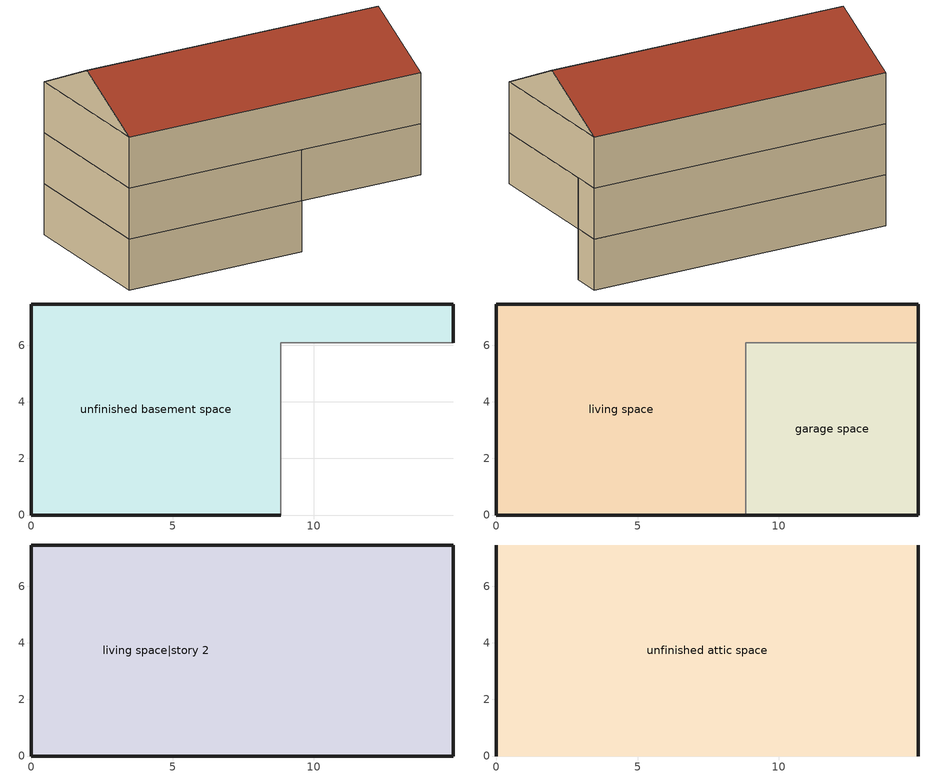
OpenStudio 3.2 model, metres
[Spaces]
unfinished basement space
 floor foundation: 0,0 0,7.47 14.93,7.47 14.93,6.1 8.84,6.1 8.84,0 z-2.44
 wall foundation: 14.93,6.1 14.93,7.47 0,7.47 0,0 8.84,0 z-2.44:0
 wall adiabatic: 8.84,0 8.84,6.1 14.93,6.1 z-2.44:0
garage space
 floor foundation: 8.84,0 8.84,6.1 14.93,6.1 14.93,0 z0
 wall outside: 8.84,0 14.93,0 14.93,6.1 z0:2.44
 wall to living space: 14.93,6.1 8.84,6.1 8.84,0 z0:2.44
living space
 floor to unfinished basement space: 0,0 0,7.47 14.93,7.47 14.93,6.1 8.84,6.1 8.84,0 z0
 wall outside: 14.93,6.1 14.93,7.47 0,7.47 0,0 8.84,0 z0:2.44
living space|story 2
 floor to garage space: 14.93,6.1 14.93,0 8.84,0 8.84,6.1 z2.44
 floor to living space: 14.93,7.47 14.93,6.1 8.84,6.1 8.84,0 0,0 0,7.47 z2.44
 wall outside: 0,7.47 0,0 14.93,0 14.93,7.47 0,7.47 z2.44:4.88
unfinished attic space
 floor to living space|story 2: 0,7.47 14.93,7.47 14.93,0 0,0 z4.88
 wall outside: 0,3.73,6.74 0,7.47,4.88 0,0,4.88; 14.93,3.73,6.74 14.93,0,4.88 14.93,7.47,4.88
 roof outside: 14.93,3.73,6.74 0,3.73,6.74 0,0,4.88 14.93,0,4.88; 0,3.73,6.74 14.93,3.73,6.74 14.93,7.47,4.88 0,7.47,4.88
[Building]
Building 1: North Axis {deg}=0; Standards Number of Stories=2; Standards Number of Above Ground Stories=2; Standards Building Type=singlefamilydetached; Standards Number of Living Units=1
[ThermalZone] Use Ideal Air Loads=No
living zone; garage zone; unfinished attic zone; unfinished basement zone
[Sizing:Zone] Zone Cooling Design Supply Air Temperature Input Method=SupplyAirTemperature; Zone Cooling Design Supply Air Temperature {C}=14; Zone Cooling Design Supply Air Temperature Difference {deltaC}=11.11; Zone Heating Design Supply Air Temperature Input Method=SupplyAirTemperature; Zone Heating Design Supply Air Temperature {C}=40; Zone Heating Design Supply Air Temperature Difference {deltaC}=11.11; Zone Cooling Design Supply Air Humidity Ratio {kg-H2O/kg-air}=0.0085; Zone Heating Design Supply Air Humidity Ratio {kg-H2O/kg-air}=0.008; Cooling Design Air Flow Method=DesignDay; Heating Design Air Flow Method=DesignDay; Account for Dedicated Outdoor Air System=No; Dedicated Outdoor Air System Control Strategy=NeutralSupplyAir; Dedicated Outdoor Air Low Setpoint Temperature for Design {C}=autosize; Dedicated Outdoor Air High Setpoint Temperature for Design {C}=autosize
living zone; garage zone; unfinished attic zone; unfinished basement zone
[Space]
Name | Space Type | Thermal Zone | Building Unit
garage space | Space Type 1 | garage zone
living space; living space|story 2 | Space Type 2 | living zone | unit 1
unfinished attic space | Space Type 3 | unfinished attic zone
unfinished basement space | Space Type 4 | unfinished basement zone
[SpaceType]
Name | Standards Space Type
Space Type 1 | garage
Space Type 2 | living
Space Type 3 | unfinished attic
Space Type 4 | unfinished basement
[BuildingUnit]
unit 1: Building Unit Type=Residential
[External:File]
8760.csv: File=8760.csv
[People:Definition] Number of People Calculation Method=People; Fraction Radiant=0.319734; Sensible Heat Fraction=0.573; Carbon Dioxide Generation Rate {m3/s-W}=0; Enable ASHRAE 55 Comfort Warnings=No; Mean Radiant Temperature Calculation Type=ZoneAveraged
Name | Number of People {people}
res occupants|living space | 1.056
res occupants|living space|story 2 | 1.584
[People] Number of People Schedule=occupants; Activity Level Schedule=res occupants activity schedule; Multiplier=1
Name | People Definition | Space or SpaceType
res occupants|living space | res occupants|living space | living space
res occupants|living space|story 2 | res occupants|living space|story 2 | living space|story 2
[Schedule:File]
occupants: External File=8760.csv; Column Number=1; Rows to Skip at Top=1; Number of Hours of Data=8760; Minutes per Item=60
[Schedule:Constant]
res occupants activity schedule: Value=112.539
